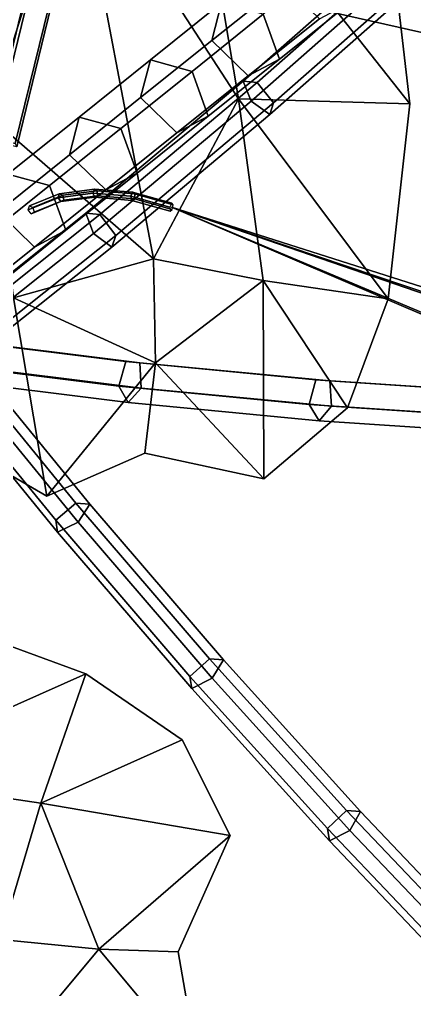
# Model space of a CAD drawing. Header units: metres. Extents: x -317 to 277, y -489 to 236.
# Drawn here: x -87.49 to -73.67, y -111.42 to -77.48 of the extents above; entities that cross this region are included whole.
import ezdxf

# ---------------------------------------------------------------- set-up
doc = ezdxf.new("R2010")
doc.units = ezdxf.units.M

msp = doc.modelspace()

# ---------------------------------------------------------------- linework, layer by layer
at = {"layer": 'Newplan_1Pdcel', "color": 3}
for points in [[(-88.491, -81.5665, 741.8665), (-86.6402, -73.9809, 742.6031), (-87.1301, -73.9387, 743.3998), (-88.9808, -81.5244, 742.6633)], [(-88.9808, -81.5244, 742.6633), (-87.1301, -73.9387, 743.3998), (-86.5568, -74.1456, 744.09), (-88.4129, -81.7521, 743.3512)], [(-87.6321, -81.8192, 742.0812), (-85.776, -74.2128, 742.8199), (-86.6402, -73.9809, 742.6031), (-88.491, -81.5665, 741.8665)], [(-88.4129, -81.7521, 743.3512), (-86.5568, -74.1456, 744.09), (-85.7248, -74.3141, 743.7336), (-87.5841, -81.9332, 742.9935)], [(-87.5841, -81.9332, 742.9935), (-85.7248, -74.3141, 743.7336), (-85.776, -74.2128, 742.8199), (-87.6321, -81.8192, 742.0812)], [(-79.1715, -79.6789, 747.4961), (-73.7611, -74.9049, 750.5697), (-74.251, -74.8628, 751.3665), (-79.6613, -79.6368, 748.2928)], [(-79.6613, -79.6368, 748.2928), (-74.251, -74.8628, 751.3665), (-73.9573, -75.5455, 751.9099), (-79.3826, -80.3324, 748.8277)], [(-78.6018, -80.3996, 747.5577), (-73.1765, -75.6127, 750.6399), (-73.7611, -74.9049, 750.5697), (-79.1715, -79.6789, 747.4961)], [(-79.3826, -80.3324, 748.8277), (-73.9573, -75.5455, 751.9099), (-73.297, -76.00638, 751.4634), (-78.7316, -80.8012, 748.376)], [(-78.7316, -80.8012, 748.376), (-73.297, -76.00638, 751.4634), (-73.1765, -75.6127, 750.6399), (-78.6018, -80.3996, 747.5577)], [(-84.6765, -84.299, 744.3561), (-79.1715, -79.6789, 747.4961), (-79.6613, -79.6368, 748.2928), (-85.1663, -84.2569, 745.1529)], [(-85.1663, -84.2569, 745.1529), (-79.6613, -79.6368, 748.2928), (-79.3826, -80.3324, 748.8277), (-84.9028, -84.965, 745.679)], [(-84.1221, -85.03221, 744.409), (-78.6018, -80.3996, 747.5577), (-79.1715, -79.6789, 747.4961), (-84.6765, -84.299, 744.3561)], [(-84.9028, -84.965, 745.679), (-79.3826, -80.3324, 748.8277), (-78.7316, -80.8012, 748.376), (-84.2612, -85.4414, 745.2219)], [(-84.2612, -85.4414, 745.2219), (-78.7316, -80.8012, 748.376), (-78.6018, -80.3996, 747.5577), (-84.1221, -85.03221, 744.409)], [(-90.284, -88.7711, 741.1453), (-84.6765, -84.299, 744.3561), (-85.1663, -84.2569, 745.1529), (-90.7738, -88.729, 741.942)], [(-90.7738, -88.729, 741.942), (-85.1663, -84.2569, 745.1529), (-84.9028, -84.965, 745.679), (-90.5103, -89.4371, 742.4681)], [(-89.7296, -89.5042, 741.1981), (-84.1221, -85.03221, 744.409), (-84.6765, -84.299, 744.3561), (-90.284, -88.7711, 741.1453)], [(-90.5103, -89.4371, 742.4681), (-84.9028, -84.965, 745.679), (-84.2612, -85.4414, 745.2219), (-89.8687, -89.9135, 742.011)], [(-89.8687, -89.9135, 742.011), (-84.2612, -85.4414, 745.2219), (-84.1221, -85.03221, 744.409), (-89.7296, -89.5042, 741.1981)], [(-90.08627, -88.8047, 742.3687), (-85.5201, -94.3972, 745.4717), (-86.2128, -95.00002, 745.4045), (-90.7789, -89.4075, 742.3015)], [(-90.4082, -88.6202, 742.161), (-83.7707, -89.4482, 746.2854), (-84.01564, -90.3075, 746.507), (-90.6531, -89.4796, 742.3826)], [(-89.9184, -88.6623, 741.3643), (-83.2808, -89.4903, 745.4886), (-83.7707, -89.4482, 746.2854), (-90.4082, -88.6202, 742.161)], [(-89.5964, -88.8468, 741.572), (-85.03036, -94.4393, 744.6749), (-85.5201, -94.3972, 745.4717), (-90.08627, -88.8047, 742.3687)], [(-89.9981, -89.4747, 741.0315), (-85.432, -95.06719, 744.1345), (-85.03036, -94.4393, 744.6749), (-89.5964, -88.8468, 741.572)], [(-89.8723, -89.5467, 741.1126), (-83.2348, -90.3747, 745.237), (-83.2808, -89.4903, 745.4886), (-89.9184, -88.6623, 741.3643)], [(-90.7789, -89.4075, 742.3015), (-86.2128, -95.00002, 745.4045), (-86.1586, -95.4117, 744.5828), (-90.7247, -89.8192, 741.4798)], [(-90.7247, -89.8192, 741.4798), (-86.1586, -95.4117, 744.5828), (-85.432, -95.06719, 744.1345), (-89.9981, -89.4747, 741.0315)], [(-90.6531, -89.4796, 742.3826), (-84.01564, -90.3075, 746.507), (-83.6863, -90.8769, 745.8628), (-90.3238, -90.04897, 741.7384)], [(-90.3238, -90.04897, 741.7384), (-83.6863, -90.8769, 745.8628), (-83.2348, -90.3747, 745.237), (-89.8723, -89.5467, 741.1126)], [(-83.7707, -89.4482, 746.2854), (-77.1264, -90.08291, 750.4037), (-77.3531, -90.9443, 750.6367), (-84.01564, -90.3075, 746.507)], [(-83.2808, -89.4903, 745.4886), (-76.6366, -90.125, 749.607), (-77.1264, -90.08291, 750.4037), (-83.7707, -89.4482, 746.2854)], [(-83.2348, -90.3747, 745.237), (-76.5723, -91.01148, 749.3666), (-76.6366, -90.125, 749.607), (-83.2808, -89.4903, 745.4886)], [(-77.1264, -90.08291, 750.4037), (-70.4663, -90.5257, 754.5216), (-70.6748, -91.3886, 754.7659), (-77.3531, -90.9443, 750.6367)], [(-76.6366, -90.125, 749.607), (-69.9765, -90.5679, 753.7249), (-70.4663, -90.5257, 754.5216), (-77.1264, -90.08291, 750.4037)], [(-76.5723, -91.01148, 749.3666), (-69.894, -91.4558, 753.4958), (-69.9765, -90.5679, 753.7249), (-76.6366, -90.125, 749.607)], [(-84.01564, -90.3075, 746.507), (-77.3531, -90.9443, 750.6367), (-77.01266, -91.5149, 749.9994), (-83.6863, -90.8769, 745.8628)], [(-83.6863, -90.8769, 745.8628), (-77.01266, -91.5149, 749.9994), (-76.5723, -91.01148, 749.3666), (-83.2348, -90.3747, 745.237)], [(-77.3531, -90.9443, 750.6367), (-70.6748, -91.3886, 754.7659), (-70.323, -91.9601, 754.1356), (-77.01266, -91.5149, 749.9994)], [(-77.01266, -91.5149, 749.9994), (-70.323, -91.9601, 754.1356), (-69.894, -91.4558, 753.4958), (-76.5723, -91.01148, 749.3666)], [(-85.5201, -94.3972, 745.4717), (-80.8443, -99.8419, 748.6343), (-81.5243, -100.4599, 748.5756), (-86.2128, -95.00002, 745.4045)], [(-85.03036, -94.4393, 744.6749), (-80.3545, -99.884, 747.8375), (-80.8443, -99.8419, 748.6343), (-85.5201, -94.3972, 745.4717)], [(-85.432, -95.06719, 744.1345), (-80.7435, -100.527, 747.3056), (-80.3545, -99.884, 747.8375), (-85.03036, -94.4393, 744.6749)], [(-86.2128, -95.00002, 745.4045), (-81.5243, -100.4599, 748.5756), (-81.4623, -100.8809, 747.7592), (-86.1586, -95.4117, 744.5828)], [(-86.1586, -95.4117, 744.5828), (-81.4623, -100.8809, 747.7592), (-80.7435, -100.527, 747.3056), (-85.432, -95.06719, 744.1345)], [(-80.8443, -99.8419, 748.6343), (-76.05276, -105.1467, 751.8606), (-76.7197, -105.7794, 751.8108), (-81.5243, -100.4599, 748.5756)], [(-80.3545, -99.884, 747.8375), (-75.5629, -105.1888, 751.0638), (-76.05276, -105.1467, 751.8606), (-80.8443, -99.8419, 748.6343)], [(-80.7435, -100.527, 747.3056), (-75.9389, -105.8466, 750.5408), (-75.5629, -105.1888, 751.0638), (-80.3545, -99.884, 747.8375)], [(-81.5243, -100.4599, 748.5756), (-76.7197, -105.7794, 751.8108), (-76.6497, -106.2095, 750.9998), (-81.4623, -100.8809, 747.7592)], [(-81.4623, -100.8809, 747.7592), (-76.6497, -106.2095, 750.9998), (-75.9389, -105.8466, 750.5408), (-80.7435, -100.527, 747.3056)], [(-76.05276, -105.1467, 751.8606), (-71.1482, -110.3084, 755.1489), (-71.8018, -110.9555, 755.108), (-76.7197, -105.7794, 751.8108)], [(-75.5629, -105.1888, 751.0638), (-70.6584, -110.3505, 754.3521), (-71.1482, -110.3084, 755.1489), (-76.05276, -105.1467, 751.8606)], [(-75.9389, -105.8466, 750.5408), (-71.02109, -111.0227, 753.838), (-70.6584, -110.3505, 754.3521), (-75.5629, -105.1888, 751.0638)], [(-76.7197, -105.7794, 751.8108), (-71.8018, -110.9555, 755.108), (-71.7237, -111.3944, 754.3024), (-76.6497, -106.2095, 750.9998)], [(-76.6497, -106.2095, 750.9998), (-71.7237, -111.3944, 754.3024), (-71.02109, -111.0227, 753.838), (-75.9389, -105.8466, 750.5408)]]:
    msp.add_3dface(points, dxfattribs=at)
at = {"layer": 'Newplan_Leaf', "color": 3}
for points in [[(-82.171, -84.04592, 708.4844), (-50.4985, -94.133, 755.9352), (-51.5067, -94.3865, 746.3979)], [(-82.171, -84.04592, 708.4844), (-51.5067, -94.3865, 746.3979), (-50.4985, -94.133, 755.9352)], [(-51.5067, -94.3865, 746.3979), (-51.2827, -94.6643, 724.7197), (-82.171, -84.04592, 708.4844)], [(-51.5067, -94.3865, 746.3979), (-82.171, -84.04592, 708.4844), (-51.2827, -94.6643, 724.7197)], [(-36.3188, -103.3396, 711.647), (-28.9416, -106.8407, 706.6113), (-82.171, -84.04592, 708.4844)], [(-36.3188, -103.3396, 711.647), (-82.171, -84.04592, 708.4844), (-28.9416, -106.8407, 706.6113)], [(-82.171, -84.04592, 708.4844), (-51.2827, -94.6643, 724.7197), (-36.3188, -103.3396, 711.647)], [(-82.171, -84.04592, 708.4844), (-36.3188, -103.3396, 711.647), (-51.2827, -94.6643, 724.7197)]]:
    msp.add_3dface(points, dxfattribs=at)
at = {"layer": 'Newplan_Mrstm', "color": 3}
for points in [[(-79.1581, -76.6242, 495.858), (-70.7227, -78.5402, 498.4257), (-80.1749, -70.399, 499.702)], [(-79.1581, -76.6242, 495.858), (-80.1749, -70.399, 499.702), (-70.7227, -78.5402, 498.4257)], [(-80.1749, -70.399, 499.702), (-70.7227, -78.5402, 498.4257), (-70.8107, -72.5891, 501.7841)], [(-80.1749, -70.399, 499.702), (-70.8107, -72.5891, 501.7841), (-70.7227, -78.5402, 498.4257)], [(-85.5338, -71.4489, 498.2228), (-79.8252, -80.2584, 498.1994), (-81.4119, -70.8311, 500.5298)], [(-85.5338, -71.4489, 498.2228), (-81.4119, -70.8311, 500.5298), (-79.8252, -80.2584, 498.1994)], [(-81.4119, -70.8311, 500.5298), (-73.8334, -80.4344, 500.0452), (-74.8589, -71.554, 501.5811)], [(-81.4119, -70.8311, 500.5298), (-74.8589, -71.554, 501.5811), (-73.8334, -80.4344, 500.0452)], [(-79.8252, -80.2584, 498.1994), (-73.8334, -80.4344, 500.0452), (-81.4119, -70.8311, 500.5298)], [(-79.8252, -80.2584, 498.1994), (-81.4119, -70.8311, 500.5298), (-73.8334, -80.4344, 500.0452)], [(-90.1421, -71.4319, 497.0159), (-88.5555, -80.8591, 494.6856), (-85.5338, -71.4489, 498.2228)], [(-90.1421, -71.4319, 497.0159), (-85.5338, -71.4489, 498.2228), (-88.5555, -80.8591, 494.6856)], [(-88.5555, -80.8591, 494.6856), (-82.804, -85.8555, 493.9036), (-85.5338, -71.4489, 498.2228)], [(-88.5555, -80.8591, 494.6856), (-85.5338, -71.4489, 498.2228), (-82.804, -85.8555, 493.9036)], [(-85.5338, -71.4489, 498.2228), (-82.804, -85.8555, 493.9036), (-79.8252, -80.2584, 498.1994)], [(-85.5338, -71.4489, 498.2228), (-79.8252, -80.2584, 498.1994), (-82.804, -85.8555, 493.9036)], [(-82.804, -85.8555, 493.9036), (-78.9618, -86.6166, 497.1412), (-79.8252, -80.2584, 498.1994)], [(-82.804, -85.8555, 493.9036), (-79.8252, -80.2584, 498.1994), (-78.9618, -86.6166, 497.1412)], [(-79.8252, -80.2584, 498.1994), (-74.5933, -87.2471, 499.0488), (-73.8334, -80.4344, 500.0452)], [(-79.8252, -80.2584, 498.1994), (-73.8334, -80.4344, 500.0452), (-74.5933, -87.2471, 499.0488)], [(-79.8252, -80.2584, 498.1994), (-78.9618, -86.6166, 497.1412), (-74.5933, -87.2471, 499.0488)], [(-79.8252, -80.2584, 498.1994), (-74.5933, -87.2471, 499.0488), (-78.9618, -86.6166, 497.1412)], [(-88.5555, -80.8591, 494.6856), (-87.692, -87.2173, 493.6273), (-82.804, -85.8555, 493.9036)], [(-88.5555, -80.8591, 494.6856), (-82.804, -85.8555, 493.9036), (-87.692, -87.2173, 493.6273)], [(-87.692, -87.2173, 493.6273), (-82.7337, -89.4894, 494.3502), (-82.804, -85.8555, 493.9036)], [(-87.692, -87.2173, 493.6273), (-82.804, -85.8555, 493.9036), (-82.7337, -89.4894, 494.3502)], [(-82.804, -85.8555, 493.9036), (-82.7337, -89.4894, 494.3502), (-78.9618, -86.6166, 497.1412)], [(-82.804, -85.8555, 493.9036), (-78.9618, -86.6166, 497.1412), (-82.7337, -89.4894, 494.3502)], [(-82.7337, -89.4894, 494.3502), (-78.9439, -93.5501, 497.2698), (-78.9618, -86.6166, 497.1412)], [(-82.7337, -89.4894, 494.3502), (-78.9618, -86.6166, 497.1412), (-78.9439, -93.5501, 497.2698)], [(-78.9618, -86.6166, 497.1412), (-76.01254, -91.06351, 498.1659), (-74.5933, -87.2471, 499.0488)], [(-78.9618, -86.6166, 497.1412), (-74.5933, -87.2471, 499.0488), (-76.01254, -91.06351, 498.1659)], [(-78.9618, -86.6166, 497.1412), (-78.9439, -93.5501, 497.2698), (-76.01254, -91.06351, 498.1659)], [(-78.9618, -86.6166, 497.1412), (-76.01254, -91.06351, 498.1659), (-78.9439, -93.5501, 497.2698)], [(-89.9375, -92.1902, 492.4644), (-86.5265, -94.1547, 493.9423), (-87.692, -87.2173, 493.6273)], [(-89.9375, -92.1902, 492.4644), (-87.692, -87.2173, 493.6273), (-86.5265, -94.1547, 493.9423)], [(-87.692, -87.2173, 493.6273), (-86.5265, -94.1547, 493.9423), (-82.7337, -89.4894, 494.3502)], [(-87.692, -87.2173, 493.6273), (-82.7337, -89.4894, 494.3502), (-86.5265, -94.1547, 493.9423)], [(-82.7337, -89.4894, 494.3502), (-86.5265, -94.1547, 493.9423), (-83.1065, -92.6541, 495.8174)], [(-82.7337, -89.4894, 494.3502), (-83.1065, -92.6541, 495.8174), (-86.5265, -94.1547, 493.9423)], [(-83.1065, -92.6541, 495.8174), (-78.9439, -93.5501, 497.2698), (-82.7337, -89.4894, 494.3502)], [(-83.1065, -92.6541, 495.8174), (-82.7337, -89.4894, 494.3502), (-78.9439, -93.5501, 497.2698)], [(-93.1708, -103.9437, 653.7161), (-85.1643, -100.3662, 653.5273), (-91.5849, -98.01681, 652.4135)], [(-93.1708, -103.9437, 653.7161), (-91.5849, -98.01681, 652.4135), (-85.1643, -100.3662, 653.5273)], [(-93.1708, -103.9437, 653.7161), (-86.7397, -104.895, 653.8862), (-85.1643, -100.3662, 653.5273)], [(-93.1708, -103.9437, 653.7161), (-85.1643, -100.3662, 653.5273), (-86.7397, -104.895, 653.8862)], [(-86.7397, -104.895, 653.8862), (-81.8007, -102.68, 654.3584), (-85.1643, -100.3662, 653.5273)], [(-86.7397, -104.895, 653.8862), (-85.1643, -100.3662, 653.5273), (-81.8007, -102.68, 654.3584)], [(-86.7397, -104.895, 653.8862), (-80.1162, -106.0264, 655.6006), (-81.8007, -102.68, 654.3584)], [(-86.7397, -104.895, 653.8862), (-81.8007, -102.68, 654.3584), (-80.1162, -106.0264, 655.6006)], [(-88.1527, -109.6624, 652.838), (-86.7397, -104.895, 653.8862), (-93.1708, -103.9437, 653.7161)], [(-88.1527, -109.6624, 652.838), (-93.1708, -103.9437, 653.7161), (-86.7397, -104.895, 653.8862)], [(-88.1527, -109.6624, 652.838), (-84.7062, -110.0052, 654.0269), (-86.7397, -104.895, 653.8862)], [(-88.1527, -109.6624, 652.838), (-86.7397, -104.895, 653.8862), (-84.7062, -110.0052, 654.0269)], [(-84.7062, -110.0052, 654.0269), (-80.1162, -106.0264, 655.6006), (-86.7397, -104.895, 653.8862)], [(-84.7062, -110.0052, 654.0269), (-86.7397, -104.895, 653.8862), (-80.1162, -106.0264, 655.6006)], [(-81.9395, -110.0979, 656.1819), (-80.1162, -106.0264, 655.6006), (-84.7062, -110.0052, 654.0269)], [(-81.9395, -110.0979, 656.1819), (-84.7062, -110.0052, 654.0269), (-80.1162, -106.0264, 655.6006)], [(-88.1405, -114.1143, 655.2883), (-84.7062, -110.0052, 654.0269), (-88.1527, -109.6624, 652.838)], [(-88.1405, -114.1143, 655.2883), (-88.1527, -109.6624, 652.838), (-84.7062, -110.0052, 654.0269)], [(-88.1405, -114.1143, 655.2883), (-81.2235, -114.1934, 656.6052), (-84.7062, -110.0052, 654.0269)], [(-88.1405, -114.1143, 655.2883), (-84.7062, -110.0052, 654.0269), (-81.2235, -114.1934, 656.6052)], [(-84.7062, -110.0052, 654.0269), (-81.2235, -114.1934, 656.6052), (-81.9395, -110.0979, 656.1819)], [(-84.7062, -110.0052, 654.0269), (-81.9395, -110.0979, 656.1819), (-81.2235, -114.1934, 656.6052)]]:
    msp.add_3dface(points, dxfattribs=at)
at = {"layer": 'Newplan_Petiole', "color": 3}
for points in [[(-87.686, -63.4748, 496.0463), (-92.1153, -76.8013, 514.7023), (-89.7694, -78.1491, 514.2964), (-85.3401, -64.8226, 495.6405)], [(-85.3401, -64.8226, 495.6405), (-89.7694, -78.1491, 514.2964), (-87.7911, -76.8653, 515.6832), (-83.3618, -63.5388, 497.0272)], [(-80.4169, -76.9006, 714.7088), (-77.9265, -74.9046, 717.866), (-78.2695, -76.2228, 718.97), (-80.7599, -78.2188, 715.8127)], [(-78.394, -78.865, 714.355), (-75.9036, -76.869, 717.5123), (-76.4726, -75.3017, 716.9703), (-78.963, -77.2977, 713.813)], [(-80.7599, -78.2188, 715.8127), (-78.2695, -76.2228, 718.97), (-77.00047, -77.4551, 718.748), (-79.4908, -79.4511, 715.5908)], [(-82.9073, -78.8966, 711.5516), (-80.4169, -76.9006, 714.7088), (-80.7599, -78.2188, 715.8127), (-83.2503, -80.2148, 712.6555)], [(-81.4534, -79.2937, 710.6558), (-78.963, -77.2977, 713.813), (-80.4169, -76.9006, 714.7088), (-82.9073, -78.8966, 711.5516)], [(-79.4908, -79.4511, 715.5908), (-77.00047, -77.4551, 718.748), (-75.9036, -76.869, 717.5123), (-78.394, -78.865, 714.355)], [(-80.8844, -80.861, 711.1978), (-78.394, -78.865, 714.355), (-78.963, -77.2977, 713.813), (-81.4534, -79.2937, 710.6558)], [(-83.2503, -80.2148, 712.6555), (-80.7599, -78.2188, 715.8127), (-79.4908, -79.4511, 715.5908), (-81.9812, -81.4471, 712.4335)], [(-85.3977, -80.8926, 708.3943), (-82.9073, -78.8966, 711.5516), (-83.2503, -80.2148, 712.6555), (-85.7408, -82.2108, 709.4983)], [(-83.9438, -81.2897, 707.4986), (-81.4534, -79.2937, 710.6558), (-82.9073, -78.8966, 711.5516), (-85.3977, -80.8926, 708.3943)], [(-81.9812, -81.4471, 712.4335), (-79.4908, -79.4511, 715.5908), (-78.394, -78.865, 714.355), (-80.8844, -80.861, 711.1978)], [(-83.3748, -82.857, 708.0406), (-80.8844, -80.861, 711.1978), (-81.4534, -79.2937, 710.6558), (-83.9438, -81.2897, 707.4986)], [(-85.7408, -82.2108, 709.4983), (-83.2503, -80.2148, 712.6555), (-81.9812, -81.4471, 712.4335), (-84.4717, -83.4431, 709.2763)], [(-87.8881, -82.8886, 705.2371), (-85.3977, -80.8926, 708.3943), (-85.7408, -82.2108, 709.4983), (-88.2312, -84.2067, 706.3411)], [(-86.4343, -83.2857, 704.3414), (-83.9438, -81.2897, 707.4986), (-85.3977, -80.8926, 708.3943), (-87.8881, -82.8886, 705.2371)], [(-84.4717, -83.4431, 709.2763), (-81.9812, -81.4471, 712.4335), (-80.8844, -80.861, 711.1978), (-83.3748, -82.857, 708.0406)], [(-85.8652, -84.853, 704.8834), (-83.3748, -82.857, 708.0406), (-83.9438, -81.2897, 707.4986), (-86.4343, -83.2857, 704.3414)], [(-88.2312, -84.2067, 706.3411), (-85.7408, -82.2108, 709.4983), (-84.4717, -83.4431, 709.2763), (-86.9621, -85.4391, 706.1191)], [(-88.9247, -85.2817, 701.1841), (-86.4343, -83.2857, 704.3414), (-87.8881, -82.8886, 705.2371), (-90.3976, -84.9004, 702.0554)], [(-86.9621, -85.4391, 706.1191), (-84.4717, -83.4431, 709.2763), (-83.3748, -82.857, 708.0406), (-85.8652, -84.853, 704.8834)], [(-88.3366, -86.8332, 701.7507), (-85.8652, -84.853, 704.8834), (-86.4343, -83.2857, 704.3414), (-88.9247, -85.2817, 701.1841)], [(-86.09699, -83.5794, 706.3809), (-84.8677, -83.4141, 707.2719), (-84.9182, -83.5525, 707.3669), (-86.1386, -83.7154, 706.4832)], [(-85.9713, -83.6306, 706.2698), (-84.7658, -83.4714, 707.1413), (-84.8677, -83.4141, 707.2719), (-86.09699, -83.5794, 706.3809)], [(-85.9342, -83.7987, 706.3026), (-84.7523, -83.6457, 707.1545), (-84.7658, -83.4714, 707.1413), (-85.9713, -83.6306, 706.2698)], [(-84.8677, -83.4141, 707.2719), (-83.5318, -83.5255, 708.0034), (-83.5921, -83.664, 708.0923), (-84.9182, -83.5525, 707.3669)], [(-84.7658, -83.4714, 707.1413), (-83.4563, -83.5832, 707.8561), (-83.5318, -83.5255, 708.0034), (-84.8677, -83.4141, 707.2719)], [(-84.7523, -83.6457, 707.1545), (-83.4693, -83.758, 707.8526), (-83.4563, -83.5832, 707.8561), (-84.7658, -83.4714, 707.1413)], [(-87.14, -84.00188, 705.3951), (-86.09699, -83.5794, 706.3809), (-86.1386, -83.7154, 706.4832), (-87.1817, -84.1379, 705.4974)], [(-87.1817, -84.1379, 705.4974), (-86.1386, -83.7154, 706.4832), (-86.03651, -83.853, 706.4341), (-87.0796, -84.2755, 705.4484)], [(-87.01446, -84.05302, 705.2841), (-85.9713, -83.6306, 706.2698), (-86.09699, -83.5794, 706.3809), (-87.14, -84.00188, 705.3951)], [(-87.0796, -84.2755, 705.4484), (-86.03651, -83.853, 706.4341), (-85.9342, -83.7987, 706.3026), (-86.9772, -84.2211, 705.3168)], [(-86.9772, -84.2211, 705.3168), (-85.9342, -83.7987, 706.3026), (-85.9713, -83.6306, 706.2698), (-87.01446, -84.05302, 705.2841)], [(-86.1386, -83.7154, 706.4832), (-84.9182, -83.5525, 707.3669), (-84.8457, -83.6977, 707.2933), (-86.03651, -83.853, 706.4341)], [(-86.03651, -83.853, 706.4341), (-84.8457, -83.6977, 707.2933), (-84.7523, -83.6457, 707.1545), (-85.9342, -83.7987, 706.3026)], [(-84.9182, -83.5525, 707.3669), (-83.5921, -83.664, 708.0923), (-83.5529, -83.8099, 707.9977), (-84.8457, -83.6977, 707.2933)], [(-84.8457, -83.6977, 707.2933), (-83.5529, -83.8099, 707.9977), (-83.4693, -83.758, 707.8526), (-84.7523, -83.6457, 707.1545)], [(-83.5318, -83.5255, 708.0034), (-82.154, -83.908, 708.54), (-82.2248, -84.04467, 708.624), (-83.5921, -83.664, 708.0923)], [(-83.5921, -83.664, 708.0923), (-82.2248, -84.04467, 708.624), (-82.2208, -84.184, 708.513), (-83.5529, -83.8099, 707.9977)], [(-83.5529, -83.8099, 707.9977), (-82.2208, -84.184, 708.513), (-82.1476, -84.1303, 708.3631), (-83.4693, -83.758, 707.8526)], [(-83.4563, -83.5832, 707.8561), (-82.1066, -83.9606, 708.3796), (-82.154, -83.908, 708.54), (-83.5318, -83.5255, 708.0034)], [(-83.4693, -83.758, 707.8526), (-82.1476, -84.1303, 708.3631), (-82.1066, -83.9606, 708.3796), (-83.4563, -83.5832, 707.8561)], [(-90.7335, -86.2127, 703.1684), (-88.2312, -84.2067, 706.3411), (-86.9621, -85.4391, 706.1191), (-89.4405, -87.4252, 702.9773)], [(-89.4405, -87.4252, 702.9773), (-86.9621, -85.4391, 706.1191), (-85.8652, -84.853, 704.8834), (-88.3366, -86.8332, 701.7507)]]:
    msp.add_3dface(points, dxfattribs=at)

doc.saveas('drawing.dxf')
